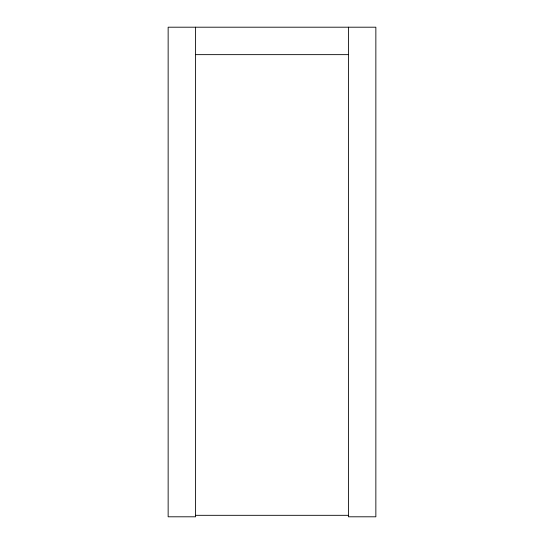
<?xml version="1.0" encoding="UTF-8"?>
<svg xmlns="http://www.w3.org/2000/svg" width="544" height="544" viewBox="0 0 544 544"><rect width="100%" height="100%" fill="white"/><g stroke="black" fill="none" stroke-linecap="round" stroke-linejoin="round"><path stroke-width="0.82" d="M195.595 54.645L348.405 54.645M195.595 515.318L348.405 515.318M348.405 27.2L348.405 516.8L375.856 516.8L375.856 27.2L168.144 27.2L168.144 516.8L195.595 516.8L195.595 27.2"/></g></svg>
